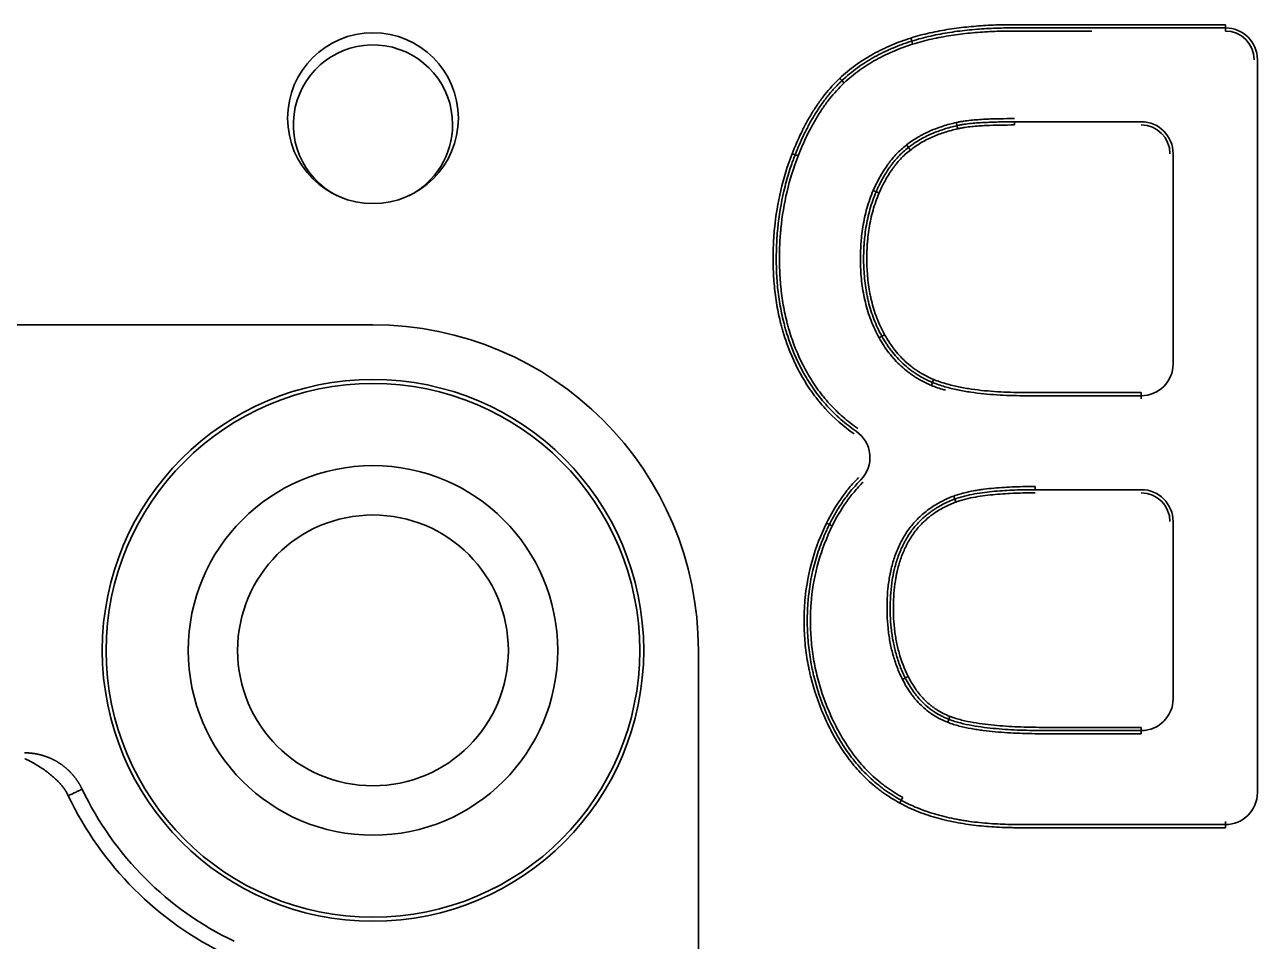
# Model space of a CAD drawing. Header units: inches. Extents: x 786 to 5593, y 691 to 5024.
# Drawn here: x 3418.8 to 3457.5, y 3896.14 to 3924.91 of the extents above; entities that cross this region are included whole.
import ezdxf

# ---------------------------------------------------------------- set-up
doc = ezdxf.new("R2010")
doc.units = ezdxf.units.IN
doc.layers.add('1', color=7, linetype='Continuous', true_color=0xffffff)

msp = doc.modelspace()

# ---------------------------------------------------------------- linework, layer by layer
at = {"layer": '1', "color": 7, "linetype": 'Continuous', "lineweight": 35}
for p, q in [((3456.505, 3924.81), (3456.505, 3924.91)), ((3456.505, 3924.71), (3456.505, 3924.81)), ((3446.683, 3924.299), (3446.653, 3924.394)), ((3457.505, 3900.81), (3457.505, 3923.81)), ((3448.098, 3921.643), (3448.075, 3921.74)), ((3449.876, 3921.762), (3449.876, 3921.862)), ((3449.876, 3921.862), (3453.86, 3921.862)), ((3442.995, 3920.826), (3442.902, 3920.862)), ((3446.551, 3921.056), (3446.489, 3921.135)), ((3446.551, 3921.056), (3446.612, 3920.977)), ((3454.86, 3920.862), (3454.86, 3914.266)), ((3445.538, 3919.668), (3445.446, 3919.708)), ((3445.538, 3919.668), (3445.629, 3919.628)), ((3429.74, 3915.494), (3415.74, 3915.494)), ((3445.717, 3915.134), (3445.804, 3915.182)), ((3447.27, 3913.59), (3447.308, 3913.682)), ((3453.86, 3913.266), (3453.86, 3913.366)), ((3453.86, 3913.166), (3453.86, 3913.266)), ((3450.531, 3910.318), (3450.531, 3910.418)), ((3448.009, 3910.024), (3448.044, 3909.93)), ((3450.531, 3910.318), (3453.86, 3910.318)), ((3444.069, 3909.224), (3443.979, 3909.268)), ((3454.86, 3909.318), (3454.86, 3903.759)), ((3439.957, 3891.276), (3439.957, 3905.276)), ((3446.453, 3904.409), (3446.543, 3904.453)), ((3447.783, 3903.017), (3447.82, 3903.11)), ((3453.86, 3902.759), (3453.86, 3902.859)), ((3453.86, 3902.659), (3453.86, 3902.759)), ((3446.326, 3900.571), (3446.278, 3900.483)), ((3446.373, 3900.659), (3446.326, 3900.571)), ((3456.505, 3899.91), (3456.505, 3899.81)), ((3456.505, 3899.71), (3456.505, 3899.81))]:
    msp.add_line(p, q, dxfattribs=at)
for centre, radius in [((3429.74, 3921.976), 2.68), ((3429.74, 3905.276), 8.5), ((3429.74, 3905.274), 8.375), ((3429.74, 3905.274), 5.8), ((3429.74, 3905.274), 4.25)]:
    msp.add_circle(centre, radius, dxfattribs=at)
for centre, radius, start, end in [((3456.505, 3923.81), 1, 0, 90), ((3456.505, 3923.81), 0.9, 0, 90), ((3429.74, 3921.776), 2.5, 0, 243.2925), ((3429.74, 3921.776), 2.5, 296.7019, 0), ((3453.86, 3920.862), 1, 0, 90), ((3453.86, 3920.862), 0.9, 0, 90), ((3429.74, 3905.276), 10.217, 0, 90), ((3453.86, 3914.266), 1, 270, 0), ((3444.342, 3911.328), 1, 315.5879, 55.5855), ((3453.86, 3909.318), 1, 0, 90), ((3453.86, 3909.318), 0.9, 0, 90), ((3453.86, 3903.759), 1, 270, 0), ((3429.74, 3905.276), 10.6, 205.5003, 244.4997), ((3429.74, 3905.276), 10.117, 205.5003, 244.4997), ((3456.505, 3900.81), 1, 270, 0)]:
    msp.add_arc(centre, radius, start, end, dxfattribs=at)
for centre, major_axis, ratio, start_param, end_param in [((3446.623, 3924.49), (0.03, -0.0954), 0.004943, 4.712389, 6.283185), ((3444.395, 3923.226), (0.0686, -0.0728), 0.005836, 0, 1.570796), ((3444.531, 3923.081), (0.0682, -0.0732), 0.005836, 1.570796, 3.141593), ((3443.088, 3920.789), (0.0931, -0.0365), 0.002154, 1.570796, 3.141593), ((3445.63, 3915.085), (-0.0872, -0.0489), 0.003959, 3.141593, 4.712389), ((3447.346, 3913.775), (-0.0377, -0.0926), 0.005423, 0, 1.570782), ((3447.974, 3910.117), (-0.0351, 0.0936), 0.002512, 3.141593, 4.712389), ((3444.159, 3909.18), (0.0897, -0.0441), 0.004362, 1.570796, 3.141593), ((3446.364, 3904.363), (-0.0892, -0.0452), 0.004078, 3.141593, 4.712389), ((3447.856, 3903.203), (-0.0364, -0.0931), 0.002929, 4.712393, 6.283185)]:
    msp.add_ellipse(centre, major_axis=major_axis, ratio=ratio, start_param=start_param, end_param=end_param, dxfattribs=at)
for points, knots in [([(3446.623, 3924.49), (3446.823, 3924.553), (3447.024, 3924.606), (3447.429, 3924.697), (3447.631, 3924.735), (3448.038, 3924.798), (3448.243, 3924.823), (3448.652, 3924.864), (3448.857, 3924.879), (3449.269, 3924.9), (3449.475, 3924.907), (3449.733, 3924.91), (3449.785, 3924.91), (3449.888, 3924.91), (3449.94, 3924.91), (3450.095, 3924.91), (3450.612, 3924.91), (3452.783, 3924.91), (3454.851, 3924.91), (3456.505, 3924.91)], [0, 0, 0, 0, 0.0625, 0.0625, 0.125, 0.125, 0.1875, 0.1875, 0.25, 0.25, 0.3125, 0.3125, 0.328125, 0.328125, 0.34375, 0.34375, 0.375, 0.5, 1, 1, 1, 1]), ([(3456.505, 3924.81), (3454.855, 3924.81), (3452.793, 3924.81), (3450.628, 3924.81), (3450.113, 3924.81), (3449.958, 3924.81), (3449.907, 3924.81), (3449.804, 3924.81), (3449.752, 3924.81), (3449.494, 3924.807), (3449.288, 3924.801), (3448.876, 3924.78), (3448.671, 3924.765), (3448.262, 3924.725), (3448.058, 3924.7), (3447.653, 3924.637), (3447.451, 3924.599), (3447.05, 3924.509), (3446.851, 3924.457), (3446.653, 3924.394)], [0, 0, 0, 0, 0.5, 0.625, 0.65625, 0.65625, 0.671875, 0.671875, 0.6875, 0.6875, 0.75, 0.75, 0.8125, 0.8125, 0.875, 0.875, 0.9375, 0.9375, 1, 1, 1, 1]), ([(3452.305, 3924.71), (3452.06, 3924.71), (3451.405, 3924.71), (3450.647, 3924.71), (3450.133, 3924.71), (3449.979, 3924.71), (3449.928, 3924.71), (3449.825, 3924.71), (3449.773, 3924.71), (3449.517, 3924.708), (3449.311, 3924.702), (3448.9, 3924.681), (3448.695, 3924.667), (3448.287, 3924.627), (3448.084, 3924.602), (3447.68, 3924.54), (3447.479, 3924.503), (3447.079, 3924.413), (3446.881, 3924.361), (3446.683, 3924.299)], [0, 0, 0, 0, 0.129346, 0.34701, 0.401426, 0.401426, 0.428634, 0.428634, 0.455842, 0.455842, 0.564673, 0.564673, 0.673505, 0.673505, 0.782337, 0.782337, 0.891168, 0.891168, 1, 1, 1, 1]), ([(3444.395, 3923.227), (3444.552, 3923.375), (3444.718, 3923.512), (3444.978, 3923.7), (3445.111, 3923.791), (3445.249, 3923.875), (3445.342, 3923.93), (3445.388, 3923.957), (3445.53, 3924.035), (3445.625, 3924.085), (3445.771, 3924.156), (3445.819, 3924.179), (3445.917, 3924.223), (3445.967, 3924.245), (3446.215, 3924.35), (3446.417, 3924.424), (3446.623, 3924.49)], [0, 0, 0, 0, 0.25, 0.25, 0.375, 0.4375, 0.4375, 0.5, 0.5, 0.625, 0.625, 0.6875, 0.6875, 0.75, 0.75, 1, 1, 1, 1]), ([(3446.653, 3924.394), (3446.628, 3924.386), (3446.603, 3924.378), (3446.552, 3924.362), (3446.477, 3924.336), (3446.302, 3924.274), (3446.155, 3924.216), (3446.008, 3924.154), (3445.96, 3924.132), (3445.863, 3924.089), (3445.72, 3924.021), (3445.579, 3923.948), (3445.44, 3923.871), (3445.394, 3923.845), (3445.303, 3923.791), (3445.167, 3923.708), (3444.862, 3923.501), (3444.618, 3923.299), (3444.463, 3923.154)], [0, 0, 0, 0, 0.03125, 0.03125, 0.0625, 0.125, 0.25, 0.25, 0.3125, 0.3125, 0.375, 0.5, 0.5, 0.5625, 0.5625, 0.625, 0.75, 1, 1, 1, 1]), ([(3446.683, 3924.299), (3446.485, 3924.236), (3446.29, 3924.164), (3446.05, 3924.063), (3446.003, 3924.042), (3445.908, 3923.999), (3445.767, 3923.933), (3445.628, 3923.861), (3445.446, 3923.76), (3445.356, 3923.707), (3445.181, 3923.596), (3445.095, 3923.538), (3444.843, 3923.356), (3444.683, 3923.224), (3444.532, 3923.081)], [0, 0, 0, 0, 0.25, 0.25, 0.3125, 0.3125, 0.375, 0.5, 0.5, 0.625, 0.625, 0.75, 0.75, 1, 1, 1, 1]), ([(3442.902, 3920.862), (3442.987, 3921.081), (3443.08, 3921.297), (3443.233, 3921.614), (3443.286, 3921.719), (3443.37, 3921.874), (3443.399, 3921.926), (3443.457, 3922.028), (3443.487, 3922.078), (3443.579, 3922.229), (3443.643, 3922.327), (3443.743, 3922.473), (3443.777, 3922.52), (3443.847, 3922.615), (3443.883, 3922.662), (3444.065, 3922.892), (3444.223, 3923.066), (3444.395, 3923.227)], [0, 0, 0, 0, 0.25, 0.25, 0.375, 0.375, 0.4375, 0.4375, 0.5, 0.5, 0.625, 0.625, 0.6875, 0.6875, 0.75, 0.75, 1, 1, 1, 1]), ([(3444.463, 3923.154), (3444.458, 3923.149), (3444.453, 3923.144), (3444.442, 3923.134), (3444.426, 3923.119), (3444.39, 3923.084), (3444.318, 3923.013), (3444.258, 3922.95), (3444.142, 3922.822), (3444.067, 3922.734), (3443.959, 3922.598), (3443.924, 3922.552), (3443.856, 3922.458), (3443.822, 3922.411), (3443.724, 3922.269), (3443.661, 3922.171), (3443.571, 3922.023), (3443.541, 3921.973), (3443.484, 3921.873), (3443.456, 3921.822), (3443.373, 3921.67), (3443.321, 3921.567), (3443.221, 3921.358), (3443.173, 3921.253), (3443.081, 3921.041), (3443.037, 3920.934), (3442.995, 3920.826)], [0, 0, 0, 0, 0.007812, 0.007812, 0.015625, 0.03125, 0.0625, 0.125, 0.125, 0.25, 0.25, 0.3125, 0.3125, 0.375, 0.375, 0.5, 0.5, 0.5625, 0.5625, 0.625, 0.625, 0.75, 0.75, 0.875, 0.875, 1, 1, 1, 1]), ([(3444.532, 3923.081), (3444.365, 3922.925), (3444.212, 3922.757), (3444.036, 3922.534), (3444.002, 3922.488), (3443.934, 3922.397), (3443.901, 3922.35), (3443.805, 3922.21), (3443.743, 3922.114), (3443.654, 3921.968), (3443.626, 3921.919), (3443.569, 3921.82), (3443.541, 3921.77), (3443.46, 3921.62), (3443.409, 3921.519), (3443.31, 3921.314), (3443.263, 3921.21), (3443.173, 3921.001), (3443.129, 3920.896), (3443.088, 3920.789)], [0, 0, 0, 0, 0.25, 0.25, 0.3125, 0.3125, 0.375, 0.375, 0.5, 0.5, 0.5625, 0.5625, 0.625, 0.625, 0.75, 0.75, 0.875, 0.875, 1, 1, 1, 1]), ([(3448.053, 3921.838), (3448.09, 3921.847), (3448.128, 3921.854), (3448.203, 3921.869), (3448.24, 3921.875), (3448.353, 3921.892), (3448.429, 3921.901), (3448.581, 3921.917), (3448.657, 3921.923), (3448.809, 3921.934), (3448.885, 3921.939), (3449.113, 3921.95), (3449.266, 3921.955), (3449.571, 3921.961), (3449.724, 3921.962), (3449.876, 3921.962)], [0, 0, 0, 0, 0.0625, 0.0625, 0.125, 0.125, 0.25, 0.25, 0.375, 0.375, 0.5, 0.5, 0.75, 0.75, 1, 1, 1, 1]), ([(3446.489, 3921.135), (3446.603, 3921.224), (3446.722, 3921.304), (3446.877, 3921.396), (3446.909, 3921.414), (3446.972, 3921.448), (3447.067, 3921.499), (3447.165, 3921.545), (3447.297, 3921.603), (3447.364, 3921.63), (3447.499, 3921.681), (3447.567, 3921.704), (3447.704, 3921.748), (3447.773, 3921.768), (3447.913, 3921.805), (3447.983, 3921.822), (3448.053, 3921.838)], [0, 0, 0, 0, 0.25, 0.25, 0.3125, 0.3125, 0.375, 0.5, 0.5, 0.625, 0.625, 0.75, 0.75, 0.875, 0.875, 1, 1, 1, 1]), ([(3446.551, 3921.056), (3446.565, 3921.067), (3446.579, 3921.078), (3446.607, 3921.099), (3446.649, 3921.13), (3446.749, 3921.201), (3446.838, 3921.257), (3446.959, 3921.328), (3447.021, 3921.362), (3447.146, 3921.426), (3447.21, 3921.455), (3447.338, 3921.512), (3447.403, 3921.538), (3447.535, 3921.587), (3447.601, 3921.61), (3447.802, 3921.674), (3447.938, 3921.71), (3448.075, 3921.74)], [0, 0, 0, 0, 0.03125, 0.03125, 0.0625, 0.125, 0.25, 0.25, 0.375, 0.375, 0.5, 0.5, 0.625, 0.625, 0.75, 0.75, 1, 1, 1, 1]), ([(3448.098, 3921.643), (3447.964, 3921.613), (3447.832, 3921.578), (3447.636, 3921.516), (3447.571, 3921.494), (3447.443, 3921.446), (3447.38, 3921.421), (3447.254, 3921.366), (3447.192, 3921.337), (3447.071, 3921.275), (3447.01, 3921.242), (3446.833, 3921.138), (3446.72, 3921.062), (3446.612, 3920.977)], [0, 0, 0, 0, 0.25, 0.25, 0.375, 0.375, 0.5, 0.5, 0.625, 0.625, 0.75, 0.75, 1, 1, 1, 1]), ([(3448.075, 3921.74), (3448.075, 3921.741), (3448.075, 3921.741), (3448.075, 3921.743), (3448.074, 3921.745), (3448.073, 3921.75), (3448.072, 3921.753), (3448.071, 3921.76), (3448.07, 3921.764), (3448.068, 3921.773), (3448.067, 3921.778), (3448.064, 3921.789), (3448.063, 3921.795), (3448.06, 3921.806), (3448.059, 3921.812), (3448.056, 3921.825), (3448.054, 3921.831), (3448.053, 3921.838)], [0, 0, 0, 0, 0.113036, 0.113036, 0.239746, 0.239746, 0.366455, 0.366455, 0.493164, 0.493164, 0.619873, 0.619873, 0.746582, 0.746582, 0.873291, 0.873291, 1, 1, 1, 1]), ([(3448.075, 3921.74), (3448.112, 3921.749), (3448.149, 3921.757), (3448.223, 3921.771), (3448.26, 3921.777), (3448.372, 3921.794), (3448.447, 3921.803), (3448.597, 3921.818), (3448.672, 3921.824), (3448.822, 3921.835), (3448.897, 3921.839), (3449.123, 3921.85), (3449.274, 3921.855), (3449.575, 3921.861), (3449.726, 3921.862), (3449.876, 3921.862)], [0, 0, 0, 0, 0.0625, 0.0625, 0.125, 0.125, 0.25, 0.25, 0.375, 0.375, 0.5, 0.5, 0.75, 0.75, 1, 1, 1, 1]), ([(3449.876, 3921.762), (3449.728, 3921.762), (3449.579, 3921.761), (3449.281, 3921.755), (3449.132, 3921.751), (3448.91, 3921.74), (3448.835, 3921.736), (3448.687, 3921.725), (3448.613, 3921.719), (3448.465, 3921.704), (3448.391, 3921.695), (3448.28, 3921.679), (3448.244, 3921.673), (3448.17, 3921.659), (3448.134, 3921.652), (3448.098, 3921.643)], [0, 0, 0, 0, 0.25, 0.25, 0.5, 0.5, 0.625, 0.625, 0.75, 0.75, 0.875, 0.875, 0.9375, 0.9375, 1, 1, 1, 1]), ([(3444.851, 3912.071), (3444.514, 3912.301), (3444.211, 3912.565), (3443.805, 3913.009), (3443.646, 3913.203), (3443.499, 3913.41), (3443.442, 3913.494), (3443.413, 3913.536), (3443.33, 3913.664), (3443.277, 3913.751), (3443.023, 3914.189), (3442.855, 3914.555), (3442.688, 3915.031), (3442.64, 3915.175), (3442.598, 3915.321), (3442.571, 3915.419), (3442.557, 3915.469), (3442.494, 3915.715), (3442.453, 3915.912), (3442.385, 3916.309), (3442.359, 3916.508), (3442.322, 3916.907), (3442.31, 3917.107), (3442.302, 3917.408), (3442.301, 3917.508), (3442.302, 3917.709), (3442.306, 3917.911), (3442.316, 3918.112), (3442.329, 3918.314), (3442.337, 3918.416), (3442.386, 3918.92), (3442.45, 3919.317), (3442.634, 3920.099), (3442.753, 3920.484), (3442.902, 3920.862)], [0, 0, 0, 0, 0.125, 0.125, 0.1875, 0.203125, 0.203125, 0.21875, 0.21875, 0.25, 0.25, 0.375, 0.375, 0.40625, 0.421875, 0.421875, 0.4375, 0.4375, 0.5, 0.5, 0.5625, 0.5625, 0.625, 0.625, 0.65625, 0.65625, 0.6875, 0.71875, 0.71875, 0.75, 0.75, 0.875, 0.875, 1, 1, 1, 1]), ([(3442.995, 3920.826), (3442.994, 3920.823), (3442.993, 3920.82), (3442.99, 3920.814), (3442.987, 3920.805), (3442.979, 3920.785), (3442.963, 3920.744), (3442.932, 3920.663), (3442.873, 3920.499), (3442.764, 3920.169), (3442.686, 3919.883), (3442.55, 3919.305), (3442.486, 3918.915), (3442.437, 3918.419), (3442.429, 3918.319), (3442.416, 3918.12), (3442.406, 3917.922), (3442.402, 3917.724), (3442.401, 3917.526), (3442.402, 3917.427), (3442.409, 3917.131), (3442.42, 3916.934), (3442.456, 3916.541), (3442.481, 3916.346), (3442.546, 3915.955), (3442.587, 3915.761), (3442.648, 3915.518), (3442.661, 3915.47), (3442.687, 3915.373), (3442.728, 3915.229), (3442.897, 3914.708), (3443.101, 3914.257), (3443.349, 3913.825), (3443.401, 3913.74), (3443.482, 3913.613), (3443.51, 3913.571), (3443.567, 3913.489), (3443.595, 3913.447), (3443.742, 3913.244), (3443.868, 3913.089), (3444.07, 3912.867), (3444.14, 3912.795), (3444.247, 3912.689), (3444.284, 3912.655), (3444.357, 3912.587), (3444.544, 3912.42), (3444.742, 3912.267), (3444.908, 3912.153)], [0, 0, 0, 0, 0.000977, 0.000977, 0.001953, 0.003906, 0.007812, 0.015625, 0.03125, 0.0625, 0.125, 0.125, 0.25, 0.25, 0.28125, 0.28125, 0.3125, 0.34375, 0.34375, 0.375, 0.375, 0.4375, 0.4375, 0.5, 0.5, 0.5625, 0.5625, 0.578125, 0.578125, 0.59375, 0.625, 0.75, 0.75, 0.78125, 0.78125, 0.796875, 0.796875, 0.8125, 0.8125, 0.875, 0.875, 0.90625, 0.90625, 0.921875, 0.921875, 0.9375, 1, 1, 1, 1]), ([(3445.446, 3919.708), (3445.506, 3919.845), (3445.571, 3919.979), (3445.679, 3920.175), (3445.717, 3920.239), (3445.795, 3920.366), (3445.836, 3920.428), (3445.901, 3920.519), (3445.923, 3920.549), (3445.968, 3920.609), (3445.991, 3920.638), (3446.061, 3920.725), (3446.109, 3920.781), (3446.261, 3920.943), (3446.37, 3921.044), (3446.489, 3921.135)], [0, 0, 0, 0, 0.25, 0.25, 0.375, 0.375, 0.5, 0.5, 0.5625, 0.5625, 0.625, 0.625, 0.75, 0.75, 1, 1, 1, 1]), ([(3445.538, 3919.668), (3445.552, 3919.701), (3445.567, 3919.734), (3445.597, 3919.8), (3445.644, 3919.898), (3445.694, 3919.995), (3445.764, 3920.122), (3445.8, 3920.185), (3445.877, 3920.308), (3445.916, 3920.368), (3445.979, 3920.457), (3446, 3920.486), (3446.044, 3920.544), (3446.066, 3920.573), (3446.134, 3920.657), (3446.182, 3920.712), (3446.329, 3920.87), (3446.435, 3920.968), (3446.551, 3921.056)], [0, 0, 0, 0, 0.0625, 0.0625, 0.125, 0.25, 0.25, 0.375, 0.375, 0.5, 0.5, 0.5625, 0.5625, 0.625, 0.625, 0.75, 0.75, 1, 1, 1, 1]), ([(3446.612, 3920.977), (3446.5, 3920.891), (3446.397, 3920.796), (3446.254, 3920.643), (3446.208, 3920.59), (3446.142, 3920.507), (3446.12, 3920.479), (3446.078, 3920.423), (3446.016, 3920.338), (3445.958, 3920.25), (3445.884, 3920.13), (3445.849, 3920.069), (3445.747, 3919.884), (3445.686, 3919.757), (3445.629, 3919.628)], [0, 0, 0, 0, 0.25, 0.25, 0.375, 0.375, 0.4375, 0.4375, 0.5, 0.625, 0.625, 0.75, 0.75, 1, 1, 1, 1]), ([(3443.088, 3920.789), (3442.944, 3920.422), (3442.828, 3920.049), (3442.649, 3919.291), (3442.586, 3918.906), (3442.543, 3918.466), (3442.538, 3918.417), (3442.53, 3918.32), (3442.526, 3918.27), (3442.516, 3918.123), (3442.506, 3917.927), (3442.5, 3917.634), (3442.502, 3917.439), (3442.508, 3917.147), (3442.519, 3916.953), (3442.554, 3916.566), (3442.578, 3916.373), (3442.642, 3915.988), (3442.681, 3915.797), (3442.741, 3915.558), (3442.753, 3915.51), (3442.779, 3915.415), (3442.793, 3915.367), (3442.835, 3915.225), (3442.985, 3914.757), (3443.186, 3914.312), (3443.429, 3913.886), (3443.48, 3913.802), (3443.56, 3913.677), (3443.587, 3913.636), (3443.643, 3913.554), (3443.671, 3913.514), (3443.729, 3913.433), (3443.758, 3913.393), (3443.818, 3913.315), (3443.91, 3913.198), (3444.07, 3913.011), (3444.207, 3912.869), (3444.313, 3912.765), (3444.349, 3912.731), (3444.421, 3912.664), (3444.605, 3912.499), (3444.801, 3912.348), (3444.964, 3912.236)], [0, 0, 0, 0, 0.125, 0.125, 0.25, 0.25, 0.265625, 0.265625, 0.28125, 0.28125, 0.3125, 0.34375, 0.375, 0.375, 0.4375, 0.4375, 0.5, 0.5, 0.5625, 0.5625, 0.578125, 0.578125, 0.59375, 0.59375, 0.625, 0.75, 0.75, 0.78125, 0.78125, 0.796875, 0.796875, 0.8125, 0.8125, 0.828125, 0.828125, 0.84375, 0.875, 0.90625, 0.90625, 0.921875, 0.921875, 0.9375, 1, 1, 1, 1]), ([(3445.629, 3915.085), (3445.531, 3915.26), (3445.447, 3915.441), (3445.304, 3915.812), (3445.245, 3916.003), (3445.15, 3916.393), (3445.115, 3916.589), (3445.066, 3916.982), (3445.052, 3917.179), (3445.044, 3917.476), (3445.043, 3917.575), (3445.046, 3917.774), (3445.05, 3917.873), (3445.059, 3918.022), (3445.062, 3918.072), (3445.071, 3918.172), (3445.085, 3918.321), (3445.105, 3918.469), (3445.152, 3918.762), (3445.194, 3918.955), (3445.301, 3919.336), (3445.367, 3919.524), (3445.446, 3919.708)], [0, 0, 0, 0, 0.125, 0.125, 0.25, 0.25, 0.375, 0.375, 0.5, 0.5, 0.5625, 0.5625, 0.625, 0.625, 0.65625, 0.65625, 0.6875, 0.75, 0.75, 0.875, 0.875, 1, 1, 1, 1]), ([(3445.717, 3915.134), (3445.715, 3915.136), (3445.714, 3915.139), (3445.711, 3915.145), (3445.706, 3915.153), (3445.696, 3915.171), (3445.675, 3915.209), (3445.636, 3915.285), (3445.56, 3915.439), (3445.503, 3915.573), (3445.398, 3915.845), (3445.341, 3916.032), (3445.283, 3916.27), (3445.272, 3916.318), (3445.252, 3916.414), (3445.224, 3916.557), (3445.202, 3916.702), (3445.166, 3916.99), (3445.152, 3917.184), (3445.144, 3917.474), (3445.143, 3917.571), (3445.146, 3917.765), (3445.149, 3917.862), (3445.158, 3918.008), (3445.161, 3918.057), (3445.169, 3918.155), (3445.174, 3918.203), (3445.19, 3918.349), (3445.203, 3918.447), (3445.249, 3918.736), (3445.29, 3918.927), (3445.369, 3919.209), (3445.399, 3919.302), (3445.463, 3919.487), (3445.499, 3919.578), (3445.538, 3919.668)], [0, 0, 0, 0, 0.001953, 0.001953, 0.003906, 0.007812, 0.015625, 0.03125, 0.0625, 0.125, 0.125, 0.25, 0.25, 0.28125, 0.28125, 0.3125, 0.375, 0.375, 0.5, 0.5, 0.5625, 0.5625, 0.625, 0.625, 0.65625, 0.65625, 0.6875, 0.6875, 0.75, 0.75, 0.875, 0.875, 0.9375, 0.9375, 1, 1, 1, 1]), ([(3445.629, 3919.628), (3445.553, 3919.451), (3445.49, 3919.27), (3445.387, 3918.904), (3445.347, 3918.718), (3445.302, 3918.435), (3445.289, 3918.34), (3445.274, 3918.197), (3445.269, 3918.149), (3445.261, 3918.053), (3445.251, 3917.91), (3445.246, 3917.767), (3445.243, 3917.576), (3445.244, 3917.481), (3445.251, 3917.196), (3445.265, 3917.006), (3445.3, 3916.722), (3445.314, 3916.628), (3445.339, 3916.486), (3445.348, 3916.439), (3445.368, 3916.345), (3445.379, 3916.298), (3445.435, 3916.064), (3445.492, 3915.881), (3445.629, 3915.524), (3445.71, 3915.351), (3445.804, 3915.182)], [0, 0, 0, 0, 0.125, 0.125, 0.25, 0.25, 0.3125, 0.3125, 0.34375, 0.34375, 0.375, 0.4375, 0.4375, 0.5, 0.5, 0.625, 0.625, 0.6875, 0.6875, 0.71875, 0.71875, 0.75, 0.75, 0.875, 0.875, 1, 1, 1, 1]), ([(3447.27, 3913.59), (3447.094, 3913.662), (3446.926, 3913.749), (3446.726, 3913.875), (3446.687, 3913.902), (3446.609, 3913.956), (3446.495, 3914.04), (3446.316, 3914.191), (3446.151, 3914.357), (3446.059, 3914.464), (3445.998, 3914.536), (3445.969, 3914.573), (3445.824, 3914.761), (3445.721, 3914.919), (3445.629, 3915.085)], [0, 0, 0, 0, 0.25, 0.25, 0.3125, 0.3125, 0.375, 0.5, 0.625, 0.6875, 0.6875, 0.75, 0.75, 1, 1, 1, 1]), ([(3447.308, 3913.682), (3447.297, 3913.686), (3447.287, 3913.691), (3447.266, 3913.7), (3447.234, 3913.714), (3447.161, 3913.747), (3447.017, 3913.817), (3446.897, 3913.885), (3446.781, 3913.959), (3446.743, 3913.985), (3446.667, 3914.037), (3446.557, 3914.119), (3446.314, 3914.324), (3446.13, 3914.527), (3445.99, 3914.709), (3445.963, 3914.746), (3445.91, 3914.821), (3445.884, 3914.859), (3445.809, 3914.974), (3445.761, 3915.053), (3445.717, 3915.134)], [0, 0, 0, 0, 0.015625, 0.015625, 0.03125, 0.0625, 0.125, 0.25, 0.25, 0.3125, 0.3125, 0.375, 0.5, 0.75, 0.75, 0.8125, 0.8125, 0.875, 0.875, 1, 1, 1, 1]), ([(3445.804, 3915.182), (3445.847, 3915.104), (3445.893, 3915.028), (3445.966, 3914.916), (3445.991, 3914.879), (3446.042, 3914.807), (3446.069, 3914.771), (3446.204, 3914.594), (3446.323, 3914.463), (3446.517, 3914.284), (3446.618, 3914.198), (3446.725, 3914.119), (3446.798, 3914.068), (3446.835, 3914.043), (3447.023, 3913.924), (3447.181, 3913.843), (3447.346, 3913.774)], [0, 0, 0, 0, 0.125, 0.125, 0.1875, 0.1875, 0.25, 0.25, 0.5, 0.5, 0.625, 0.6875, 0.6875, 0.75, 0.75, 1, 1, 1, 1]), ([(3447.718, 3913.438), (3447.699, 3913.443), (3447.68, 3913.449), (3447.529, 3913.493), (3447.398, 3913.537), (3447.27, 3913.59)], [0, 0, 0, 0, 0.122999, 0.122999, 1, 1, 1, 1]), ([(3453.86, 3913.266), (3452.76, 3913.266), (3451.592, 3913.266), (3450.423, 3913.266), (3450.286, 3913.266), (3450.217, 3913.266), (3450.011, 3913.267), (3449.873, 3913.27), (3449.599, 3913.278), (3449.461, 3913.285), (3449.187, 3913.302), (3449.05, 3913.313), (3448.777, 3913.34), (3448.64, 3913.357), (3448.437, 3913.387), (3448.369, 3913.398), (3448.233, 3913.422), (3448.166, 3913.435), (3447.963, 3913.477), (3447.83, 3913.51), (3447.566, 3913.586), (3447.436, 3913.63), (3447.308, 3913.682)], [0, 0, 0, 0, 0.5, 0.53125, 0.53125, 0.5625, 0.5625, 0.625, 0.625, 0.6875, 0.6875, 0.75, 0.75, 0.8125, 0.8125, 0.84375, 0.84375, 0.875, 0.875, 0.9375, 0.9375, 1, 1, 1, 1]), ([(3447.346, 3913.774), (3447.41, 3913.748), (3447.475, 3913.724), (3447.605, 3913.68), (3447.67, 3913.66), (3447.867, 3913.603), (3447.999, 3913.571), (3448.265, 3913.517), (3448.399, 3913.494), (3448.668, 3913.454), (3448.803, 3913.438), (3449.074, 3913.411), (3449.21, 3913.401), (3449.482, 3913.384), (3449.619, 3913.378), (3449.893, 3913.369), (3450.03, 3913.367), (3450.201, 3913.366), (3450.235, 3913.366), (3450.303, 3913.366), (3450.406, 3913.366), (3451.603, 3913.366), (3452.765, 3913.366), (3453.86, 3913.366)], [0, 0, 0, 0, 0.03125, 0.03125, 0.0625, 0.0625, 0.125, 0.125, 0.1875, 0.1875, 0.25, 0.25, 0.3125, 0.3125, 0.375, 0.375, 0.4375, 0.4375, 0.453125, 0.453125, 0.46875, 0.5, 1, 1, 1, 1]), ([(3443.979, 3909.268), (3444.108, 3909.532), (3444.256, 3909.784), (3444.508, 3910.144), (3444.597, 3910.26), (3444.785, 3910.485), (3444.883, 3910.594), (3444.985, 3910.698)], [0, 0, 0, 0, 0.5, 0.5, 0.75, 0.75, 1, 1, 1, 1]), ([(3445.057, 3910.628), (3444.956, 3910.526), (3444.86, 3910.419), (3444.676, 3910.199), (3444.589, 3910.085), (3444.424, 3909.849), (3444.346, 3909.728), (3444.2, 3909.48), (3444.132, 3909.354), (3444.069, 3909.224)], [0, 0, 0, 0, 0.25, 0.25, 0.5, 0.5, 0.75, 0.75, 1, 1, 1, 1]), ([(3445.128, 3910.558), (3445.029, 3910.457), (3444.935, 3910.353), (3444.755, 3910.136), (3444.669, 3910.024), (3444.425, 3909.678), (3444.283, 3909.435), (3444.159, 3909.181)], [0, 0, 0, 0, 0.25, 0.25, 0.5, 0.5, 1, 1, 1, 1]), ([(3447.974, 3910.118), (3448.025, 3910.137), (3448.076, 3910.154), (3448.179, 3910.185), (3448.231, 3910.2), (3448.387, 3910.24), (3448.492, 3910.262), (3448.651, 3910.291), (3448.704, 3910.3), (3448.811, 3910.316), (3448.864, 3910.324), (3449.024, 3910.344), (3449.132, 3910.356), (3449.346, 3910.376), (3449.454, 3910.384), (3449.669, 3910.397), (3449.777, 3910.402), (3450.1, 3910.415), (3450.316, 3910.418), (3450.531, 3910.418)], [0, 0, 0, 0, 0.0625, 0.0625, 0.125, 0.125, 0.25, 0.25, 0.3125, 0.3125, 0.375, 0.375, 0.5, 0.5, 0.625, 0.625, 0.75, 0.75, 1, 1, 1, 1]), ([(3446.364, 3904.364), (3446.3, 3904.49), (3446.244, 3904.618), (3446.144, 3904.878), (3446.101, 3905.01), (3446.026, 3905.279), (3445.995, 3905.415), (3445.957, 3905.622), (3445.945, 3905.691), (3445.925, 3905.83), (3445.917, 3905.899), (3445.895, 3906.107), (3445.886, 3906.246), (3445.879, 3906.454), (3445.878, 3906.523), (3445.878, 3906.662), (3445.879, 3906.731), (3445.885, 3906.939), (3445.894, 3907.078), (3445.922, 3907.354), (3445.941, 3907.493), (3445.974, 3907.666), (3445.981, 3907.7), (3445.995, 3907.769), (3446.018, 3907.872), (3446.045, 3907.973), (3446.104, 3908.174), (3446.15, 3908.306), (3446.231, 3908.499), (3446.26, 3908.563), (3446.306, 3908.657), (3446.322, 3908.689), (3446.356, 3908.751), (3446.373, 3908.782), (3446.461, 3908.934), (3446.539, 3909.049), (3446.71, 3909.267), (3446.804, 3909.37), (3446.956, 3909.514), (3447.009, 3909.56), (3447.118, 3909.649), (3447.174, 3909.692), (3447.346, 3909.812), (3447.466, 3909.884), (3447.714, 3910.012), (3447.842, 3910.068), (3447.974, 3910.118)], [0, 0, 0, 0, 0.0625, 0.0625, 0.125, 0.125, 0.1875, 0.1875, 0.21875, 0.21875, 0.25, 0.25, 0.3125, 0.3125, 0.34375, 0.34375, 0.375, 0.375, 0.4375, 0.4375, 0.5, 0.5, 0.515625, 0.515625, 0.53125, 0.5625, 0.5625, 0.625, 0.625, 0.65625, 0.65625, 0.671875, 0.671875, 0.6875, 0.6875, 0.75, 0.75, 0.8125, 0.8125, 0.84375, 0.84375, 0.875, 0.875, 0.9375, 0.9375, 1, 1, 1, 1]), ([(3446.453, 3904.409), (3446.453, 3904.41), (3446.452, 3904.412), (3446.45, 3904.416), (3446.447, 3904.422), (3446.44, 3904.435), (3446.427, 3904.462), (3446.401, 3904.516), (3446.351, 3904.625), (3446.312, 3904.719), (3446.239, 3904.909), (3446.197, 3905.038), (3446.124, 3905.299), (3446.094, 3905.431), (3446.063, 3905.599), (3446.057, 3905.632), (3446.045, 3905.7), (3446.04, 3905.734), (3446.025, 3905.835), (3446.017, 3905.903), (3445.995, 3906.106), (3445.986, 3906.241), (3445.979, 3906.444), (3445.978, 3906.511), (3445.978, 3906.646), (3445.978, 3906.714), (3445.984, 3906.916), (3445.992, 3907.051), (3446.019, 3907.321), (3446.037, 3907.455), (3446.068, 3907.623), (3446.074, 3907.657), (3446.088, 3907.724), (3446.095, 3907.758), (3446.118, 3907.858), (3446.135, 3907.924), (3446.191, 3908.12), (3446.235, 3908.249), (3446.313, 3908.438), (3446.341, 3908.5), (3446.386, 3908.592), (3446.401, 3908.623), (3446.433, 3908.683), (3446.449, 3908.714), (3446.5, 3908.803), (3446.536, 3908.861), (3446.612, 3908.974), (3446.651, 3909.029), (3446.775, 3909.19), (3446.866, 3909.29), (3447.013, 3909.431), (3447.065, 3909.476), (3447.144, 3909.541), (3447.171, 3909.563), (3447.226, 3909.605), (3447.254, 3909.625), (3447.31, 3909.665), (3447.339, 3909.684), (3447.396, 3909.722), (3447.483, 3909.776), (3447.573, 3909.827), (3447.755, 3909.921), (3447.88, 3909.976), (3448.009, 3910.024)], [0, 0, 0, 0, 0.000977, 0.000977, 0.001953, 0.003906, 0.007813, 0.015625, 0.03125, 0.0625, 0.0625, 0.125, 0.125, 0.1875, 0.1875, 0.203125, 0.203125, 0.21875, 0.21875, 0.25, 0.25, 0.3125, 0.3125, 0.34375, 0.34375, 0.375, 0.375, 0.4375, 0.4375, 0.5, 0.5, 0.515625, 0.515625, 0.53125, 0.53125, 0.5625, 0.5625, 0.625, 0.625, 0.65625, 0.65625, 0.671875, 0.671875, 0.6875, 0.6875, 0.71875, 0.71875, 0.75, 0.75, 0.8125, 0.8125, 0.84375, 0.84375, 0.859375, 0.859375, 0.875, 0.875, 0.890625, 0.890625, 0.90625, 0.9375, 0.9375, 1, 1, 1, 1]), ([(3448.009, 3910.024), (3448.012, 3910.025), (3448.015, 3910.026), (3448.021, 3910.028), (3448.031, 3910.032), (3448.053, 3910.04), (3448.097, 3910.055), (3448.135, 3910.067), (3448.211, 3910.091), (3448.262, 3910.105), (3448.416, 3910.144), (3448.52, 3910.166), (3448.729, 3910.203), (3448.834, 3910.219), (3449.045, 3910.246), (3449.151, 3910.258), (3449.362, 3910.277), (3449.468, 3910.285), (3449.681, 3910.298), (3449.787, 3910.303), (3450.106, 3910.315), (3450.319, 3910.318), (3450.531, 3910.318)], [0, 0, 0, 0, 0.003906, 0.003906, 0.007812, 0.015625, 0.03125, 0.0625, 0.0625, 0.125, 0.125, 0.25, 0.25, 0.375, 0.375, 0.5, 0.5, 0.625, 0.625, 0.75, 0.75, 1, 1, 1, 1]), ([(3450.531, 3910.218), (3450.322, 3910.218), (3450.112, 3910.215), (3449.797, 3910.203), (3449.693, 3910.198), (3449.483, 3910.185), (3449.379, 3910.178), (3449.17, 3910.159), (3449.066, 3910.148), (3448.858, 3910.121), (3448.754, 3910.106), (3448.548, 3910.069), (3448.446, 3910.048), (3448.294, 3910.01), (3448.243, 3909.996), (3448.143, 3909.965), (3448.093, 3909.949), (3448.044, 3909.93)], [0, 0, 0, 0, 0.25, 0.25, 0.375, 0.375, 0.5, 0.5, 0.625, 0.625, 0.75, 0.75, 0.875, 0.875, 0.9375, 0.9375, 1, 1, 1, 1]), ([(3448.044, 3909.93), (3447.918, 3909.883), (3447.796, 3909.83), (3447.561, 3909.708), (3447.447, 3909.639), (3447.311, 3909.543), (3447.284, 3909.523), (3447.231, 3909.483), (3447.205, 3909.462), (3447.127, 3909.398), (3446.978, 3909.265), (3446.846, 3909.118), (3446.725, 3908.961), (3446.687, 3908.908), (3446.614, 3908.797), (3446.579, 3908.74), (3446.53, 3908.652), (3446.514, 3908.623), (3446.483, 3908.564), (3446.438, 3908.474), (3446.398, 3908.383), (3446.324, 3908.199), (3446.281, 3908.073), (3446.227, 3907.881), (3446.211, 3907.816), (3446.189, 3907.719), (3446.182, 3907.686), (3446.169, 3907.62), (3446.163, 3907.588), (3446.133, 3907.424), (3446.116, 3907.292), (3446.091, 3907.03), (3446.083, 3906.898), (3446.078, 3906.701), (3446.077, 3906.635), (3446.078, 3906.504), (3446.079, 3906.438), (3446.087, 3906.24), (3446.096, 3906.108), (3446.117, 3905.91), (3446.125, 3905.844), (3446.14, 3905.745), (3446.145, 3905.712), (3446.156, 3905.647), (3446.185, 3905.483), (3446.222, 3905.321), (3446.328, 3904.94), (3446.422, 3904.692), (3446.543, 3904.453)], [0, 0, 0, 0, 0.0625, 0.0625, 0.125, 0.125, 0.140625, 0.140625, 0.15625, 0.15625, 0.1875, 0.25, 0.25, 0.28125, 0.28125, 0.3125, 0.3125, 0.328125, 0.328125, 0.34375, 0.375, 0.375, 0.4375, 0.4375, 0.46875, 0.46875, 0.484375, 0.484375, 0.5, 0.5, 0.5625, 0.5625, 0.625, 0.625, 0.65625, 0.65625, 0.6875, 0.6875, 0.75, 0.75, 0.78125, 0.78125, 0.796875, 0.796875, 0.8125, 0.875, 0.875, 1, 1, 1, 1]), ([(3446.278, 3900.483), (3446.094, 3900.584), (3445.917, 3900.695), (3445.706, 3900.848), (3445.664, 3900.88), (3445.581, 3900.944), (3445.54, 3900.976), (3445.419, 3901.076), (3445.341, 3901.145), (3445.114, 3901.357), (3444.973, 3901.508), (3444.707, 3901.824), (3444.583, 3901.991), (3444.439, 3902.208), (3444.411, 3902.252), (3444.355, 3902.34), (3444.274, 3902.474), (3444.198, 3902.609), (3444.101, 3902.792), (3444.055, 3902.884), (3443.966, 3903.07), (3443.923, 3903.164), (3443.719, 3903.637), (3443.587, 3904.027), (3443.474, 3904.482), (3443.462, 3904.533), (3443.44, 3904.635), (3443.407, 3904.788), (3443.343, 3905.145), (3443.308, 3905.453), (3443.278, 3905.864), (3443.272, 3906.07), (3443.275, 3906.381), (3443.279, 3906.536), (3443.289, 3906.692), (3443.297, 3906.796), (3443.301, 3906.848), (3443.346, 3907.315), (3443.498, 3908.124), (3443.795, 3908.893), (3443.979, 3909.268)], [0, 0, 0, 0, 0.0625, 0.0625, 0.078125, 0.078125, 0.09375, 0.09375, 0.125, 0.125, 0.1875, 0.1875, 0.25, 0.25, 0.265625, 0.265625, 0.28125, 0.3125, 0.3125, 0.34375, 0.34375, 0.375, 0.375, 0.5, 0.5, 0.515625, 0.515625, 0.53125, 0.5625, 0.625, 0.625, 0.6875, 0.6875, 0.71875, 0.734375, 0.734375, 0.75, 0.75, 0.875, 1, 1, 1, 1]), ([(3444.069, 3909.224), (3444.068, 3909.222), (3444.066, 3909.219), (3444.064, 3909.213), (3444.059, 3909.204), (3444.05, 3909.184), (3444.03, 3909.144), (3443.992, 3909.062), (3443.918, 3908.899), (3443.783, 3908.57), (3443.686, 3908.283), (3443.52, 3907.7), (3443.445, 3907.301), (3443.401, 3906.842), (3443.397, 3906.791), (3443.389, 3906.688), (3443.38, 3906.535), (3443.375, 3906.382), (3443.372, 3906.076), (3443.378, 3905.873), (3443.407, 3905.468), (3443.43, 3905.266), (3443.477, 3904.964), (3443.504, 3904.813), (3443.536, 3904.663), (3443.558, 3904.563), (3443.57, 3904.513), (3443.68, 3904.064), (3443.81, 3903.68), (3444.01, 3903.214), (3444.052, 3903.122), (3444.139, 3902.938), (3444.185, 3902.847), (3444.28, 3902.667), (3444.33, 3902.578), (3444.408, 3902.446), (3444.434, 3902.402), (3444.489, 3902.315), (3444.517, 3902.272), (3444.658, 3902.058), (3444.78, 3901.894), (3445.041, 3901.582), (3445.18, 3901.433), (3445.403, 3901.224), (3445.48, 3901.156), (3445.599, 3901.058), (3445.639, 3901.025), (3445.72, 3900.962), (3445.762, 3900.931), (3445.97, 3900.78), (3446.144, 3900.67), (3446.326, 3900.571)], [0, 0, 0, 0, 0.000977, 0.000977, 0.001953, 0.003906, 0.007813, 0.015625, 0.03125, 0.0625, 0.125, 0.125, 0.25, 0.25, 0.265625, 0.265625, 0.28125, 0.3125, 0.3125, 0.375, 0.375, 0.4375, 0.4375, 0.46875, 0.484375, 0.484375, 0.5, 0.5, 0.625, 0.625, 0.65625, 0.65625, 0.6875, 0.6875, 0.71875, 0.71875, 0.734375, 0.734375, 0.75, 0.75, 0.8125, 0.8125, 0.875, 0.875, 0.90625, 0.90625, 0.921875, 0.921875, 0.9375, 0.9375, 1, 1, 1, 1]), ([(3444.159, 3909.181), (3443.981, 3908.817), (3443.837, 3908.445), (3443.619, 3907.681), (3443.545, 3907.289), (3443.501, 3906.837), (3443.497, 3906.787), (3443.489, 3906.686), (3443.486, 3906.636), (3443.478, 3906.485), (3443.475, 3906.384), (3443.472, 3906.083), (3443.478, 3905.883), (3443.506, 3905.484), (3443.54, 3905.186), (3443.592, 3904.889), (3443.631, 3904.692), (3443.653, 3904.593), (3443.773, 3904.102), (3443.901, 3903.722), (3444.098, 3903.264), (3444.139, 3903.173), (3444.224, 3902.992), (3444.269, 3902.903), (3444.409, 3902.637), (3444.51, 3902.464), (3444.678, 3902.21), (3444.736, 3902.127), (3444.855, 3901.965), (3444.917, 3901.886), (3445.11, 3901.655), (3445.247, 3901.508), (3445.466, 3901.302), (3445.579, 3901.202), (3445.697, 3901.107), (3445.777, 3901.044), (3445.818, 3901.014), (3445.941, 3900.924), (3446.025, 3900.867), (3446.197, 3900.759), (3446.284, 3900.708), (3446.373, 3900.659)], [0, 0, 0, 0, 0.125, 0.125, 0.25, 0.25, 0.265625, 0.265625, 0.28125, 0.28125, 0.3125, 0.3125, 0.375, 0.375, 0.4375, 0.46875, 0.46875, 0.5, 0.5, 0.625, 0.625, 0.65625, 0.65625, 0.6875, 0.6875, 0.75, 0.75, 0.78125, 0.78125, 0.8125, 0.8125, 0.875, 0.875, 0.90625, 0.921875, 0.921875, 0.9375, 0.9375, 0.96875, 0.96875, 1, 1, 1, 1]), ([(3447.783, 3903.017), (3447.627, 3903.078), (3447.478, 3903.153), (3447.301, 3903.266), (3447.266, 3903.29), (3447.198, 3903.338), (3447.098, 3903.414), (3446.943, 3903.551), (3446.829, 3903.672), (3446.748, 3903.767), (3446.722, 3903.799), (3446.67, 3903.866), (3446.645, 3903.899), (3446.524, 3904.07), (3446.439, 3904.214), (3446.364, 3904.364)], [0, 0, 0, 0, 0.25, 0.25, 0.3125, 0.3125, 0.375, 0.5, 0.625, 0.625, 0.6875, 0.6875, 0.75, 0.75, 1, 1, 1, 1]), ([(3447.82, 3903.11), (3447.815, 3903.112), (3447.81, 3903.114), (3447.801, 3903.118), (3447.787, 3903.123), (3447.754, 3903.137), (3447.689, 3903.164), (3447.562, 3903.225), (3447.44, 3903.295), (3447.356, 3903.35), (3447.322, 3903.373), (3447.306, 3903.384), (3447.256, 3903.42), (3447.16, 3903.492), (3447.01, 3903.625), (3446.901, 3903.741), (3446.824, 3903.833), (3446.798, 3903.864), (3446.749, 3903.928), (3446.725, 3903.96), (3446.655, 3904.059), (3446.611, 3904.127), (3446.528, 3904.265), (3446.49, 3904.336), (3446.453, 3904.409)], [0, 0, 0, 0, 0.007813, 0.007813, 0.015625, 0.03125, 0.0625, 0.125, 0.25, 0.28125, 0.28125, 0.3125, 0.3125, 0.375, 0.5, 0.625, 0.625, 0.6875, 0.6875, 0.75, 0.75, 0.875, 0.875, 1, 1, 1, 1]), ([(3446.543, 3904.453), (3446.613, 3904.314), (3446.691, 3904.181), (3446.803, 3904.022), (3446.826, 3903.991), (3446.874, 3903.93), (3446.947, 3903.84), (3447.077, 3903.699), (3447.193, 3903.597), (3447.283, 3903.525), (3447.314, 3903.501), (3447.361, 3903.467), (3447.377, 3903.456), (3447.409, 3903.434), (3447.555, 3903.338), (3447.711, 3903.26), (3447.856, 3903.203)], [0, 0, 0, 0, 0.25, 0.25, 0.3125, 0.3125, 0.375, 0.5, 0.625, 0.625, 0.6875, 0.6875, 0.71875, 0.71875, 0.75, 1, 1, 1, 1]), ([(3453.86, 3902.659), (3453.351, 3902.659), (3452.587, 3902.659), (3451.696, 3902.659), (3451.25, 3902.659), (3451.059, 3902.659), (3450.932, 3902.659), (3450.868, 3902.658), (3450.55, 3902.659), (3450.295, 3902.663), (3449.913, 3902.678), (3449.786, 3902.684), (3449.532, 3902.7), (3449.405, 3902.71), (3449.151, 3902.733), (3449.025, 3902.746), (3448.835, 3902.771), (3448.772, 3902.78), (3448.646, 3902.799), (3448.583, 3902.809), (3448.395, 3902.843), (3448.27, 3902.87), (3448.086, 3902.917), (3448.025, 3902.935), (3447.903, 3902.973), (3447.843, 3902.994), (3447.783, 3903.017)], [0, 0, 0, 0, 0.25, 0.375, 0.4375, 0.46875, 0.46875, 0.5, 0.5, 0.625, 0.625, 0.6875, 0.6875, 0.75, 0.75, 0.8125, 0.8125, 0.84375, 0.84375, 0.875, 0.875, 0.9375, 0.9375, 0.96875, 0.96875, 1, 1, 1, 1]), ([(3453.86, 3902.759), (3453.354, 3902.759), (3452.594, 3902.759), (3451.709, 3902.759), (3451.266, 3902.759), (3451.076, 3902.759), (3450.949, 3902.759), (3450.886, 3902.758), (3450.57, 3902.759), (3450.317, 3902.763), (3449.937, 3902.777), (3449.811, 3902.783), (3449.558, 3902.798), (3449.432, 3902.808), (3449.18, 3902.83), (3449.054, 3902.844), (3448.803, 3902.875), (3448.678, 3902.894), (3448.428, 3902.939), (3448.304, 3902.965), (3448.12, 3903.012), (3448.059, 3903.029), (3447.939, 3903.066), (3447.879, 3903.087), (3447.82, 3903.11)], [0, 0, 0, 0, 0.25, 0.375, 0.4375, 0.46875, 0.46875, 0.5, 0.5, 0.625, 0.625, 0.6875, 0.6875, 0.75, 0.75, 0.8125, 0.8125, 0.875, 0.875, 0.9375, 0.9375, 0.96875, 0.96875, 1, 1, 1, 1]), ([(3447.856, 3903.203), (3447.915, 3903.18), (3447.975, 3903.16), (3448.096, 3903.122), (3448.157, 3903.105), (3448.34, 3903.059), (3448.462, 3903.034), (3448.709, 3902.99), (3448.833, 3902.972), (3449.081, 3902.941), (3449.206, 3902.928), (3449.456, 3902.906), (3449.581, 3902.897), (3449.833, 3902.882), (3449.959, 3902.876), (3450.336, 3902.863), (3450.588, 3902.859), (3450.902, 3902.858), (3450.965, 3902.859), (3451.091, 3902.859), (3451.28, 3902.859), (3451.72, 3902.859), (3452.601, 3902.859), (3453.356, 3902.859), (3453.86, 3902.859)], [0, 0, 0, 0, 0.03125, 0.03125, 0.0625, 0.0625, 0.125, 0.125, 0.1875, 0.1875, 0.25, 0.25, 0.3125, 0.3125, 0.375, 0.375, 0.5, 0.5, 0.53125, 0.53125, 0.5625, 0.625, 0.75, 1, 1, 1, 1]), ([(3418.804, 3902.059), (3418.812, 3902.059), (3418.827, 3902.059), (3418.851, 3902.058), (3418.874, 3902.058), (3418.898, 3902.057), (3418.921, 3902.055), (3418.944, 3902.054), (3418.968, 3902.052), (3418.991, 3902.05), (3419.015, 3902.048), (3419.038, 3902.045), (3419.061, 3902.042), (3419.084, 3902.039), (3419.108, 3902.036), (3419.131, 3902.032), (3419.154, 3902.028), (3419.177, 3902.024), (3419.2, 3902.019), (3419.223, 3902.014), (3419.246, 3902.009), (3419.268, 3902.004), (3419.291, 3901.998), (3419.314, 3901.993), (3419.337, 3901.987), (3419.359, 3901.98), (3419.382, 3901.973), (3419.404, 3901.967), (3419.426, 3901.959), (3419.449, 3901.952), (3419.471, 3901.944), (3419.493, 3901.936), (3419.515, 3901.928), (3419.537, 3901.92), (3419.558, 3901.911), (3419.58, 3901.902), (3419.602, 3901.893), (3419.623, 3901.883), (3419.644, 3901.874), (3419.665, 3901.864), (3419.687, 3901.853), (3419.708, 3901.843), (3419.728, 3901.832), (3419.749, 3901.821), (3419.77, 3901.81), (3419.79, 3901.799), (3419.81, 3901.787), (3419.831, 3901.775), (3419.851, 3901.763), (3419.871, 3901.75), (3419.89, 3901.738), (3419.91, 3901.725), (3419.929, 3901.712), (3419.949, 3901.699), (3419.968, 3901.685), (3419.987, 3901.671), (3420.006, 3901.657), (3420.024, 3901.643), (3420.043, 3901.629), (3420.061, 3901.614), (3420.079, 3901.599), (3420.097, 3901.584), (3420.115, 3901.569), (3420.132, 3901.553), (3420.15, 3901.538), (3420.167, 3901.522), (3420.184, 3901.506), (3420.201, 3901.489), (3420.218, 3901.473), (3420.234, 3901.456), (3420.25, 3901.439), (3420.267, 3901.422), (3420.282, 3901.405), (3420.298, 3901.388), (3420.314, 3901.37), (3420.329, 3901.352), (3420.344, 3901.334), (3420.359, 3901.316), (3420.373, 3901.298), (3420.388, 3901.279), (3420.402, 3901.261), (3420.416, 3901.242), (3420.43, 3901.223), (3420.443, 3901.204), (3420.456, 3901.184), (3420.47, 3901.165), (3420.482, 3901.145), (3420.495, 3901.126), (3420.507, 3901.106), (3420.52, 3901.086), (3420.531, 3901.066), (3420.543, 3901.045), (3420.555, 3901.025), (3420.566, 3901.004), (3420.577, 3900.983), (3420.587, 3900.963), (3420.598, 3900.942), (3420.605, 3900.927), (3420.608, 3900.92)], [0, 0, 0, 0, 0.010418, 0.020837, 0.031255, 0.041673, 0.052091, 0.062509, 0.072927, 0.083344, 0.093762, 0.10418, 0.114597, 0.125015, 0.135432, 0.145849, 0.156267, 0.166684, 0.177101, 0.187518, 0.197935, 0.208352, 0.218769, 0.229186, 0.239602, 0.250019, 0.260436, 0.270853, 0.281269, 0.291686, 0.302102, 0.312519, 0.322935, 0.333352, 0.343768, 0.354184, 0.3646, 0.375017, 0.385433, 0.395849, 0.406265, 0.416682, 0.427098, 0.437514, 0.44793, 0.458346, 0.468762, 0.479178, 0.489594, 0.50001, 0.510426, 0.520842, 0.531258, 0.541674, 0.55209, 0.562506, 0.572922, 0.583338, 0.593754, 0.60417, 0.614586, 0.625002, 0.635418, 0.645834, 0.65625, 0.666666, 0.677083, 0.687499, 0.697915, 0.708331, 0.718747, 0.729163, 0.73958, 0.749996, 0.760412, 0.770829, 0.781245, 0.791661, 0.802078, 0.812494, 0.822911, 0.833327, 0.843744, 0.854161, 0.864577, 0.874994, 0.885411, 0.895828, 0.906245, 0.916662, 0.927079, 0.937496, 0.947913, 0.95833, 0.968748, 0.979165, 0.989582, 1, 1, 1, 1]), ([(3418.809, 3901.871), (3418.812, 3901.87), (3418.816, 3901.869), (3418.819, 3901.868), (3418.82, 3901.867), (3418.822, 3901.867), (3418.824, 3901.866), (3418.826, 3901.865), (3418.833, 3901.862), (3418.839, 3901.859), (3418.857, 3901.852), (3418.869, 3901.846), (3418.905, 3901.831), (3418.928, 3901.82), (3418.998, 3901.786), (3419.044, 3901.762), (3419.134, 3901.71), (3419.179, 3901.683), (3419.235, 3901.648), (3419.246, 3901.641), (3419.268, 3901.626), (3419.279, 3901.619), (3419.313, 3901.597), (3419.335, 3901.582), (3419.38, 3901.552), (3419.402, 3901.537), (3419.446, 3901.505), (3419.467, 3901.489), (3419.532, 3901.44), (3419.574, 3901.407), (3419.658, 3901.337), (3419.699, 3901.301), (3419.781, 3901.228), (3419.821, 3901.19), (3419.861, 3901.151)], [0, 0, 0, 0, 0.007813, 0.007813, 0.009766, 0.009766, 0.011719, 0.015625, 0.015625, 0.03125, 0.03125, 0.0625, 0.0625, 0.125, 0.125, 0.25, 0.25, 0.375, 0.375, 0.40625, 0.40625, 0.4375, 0.4375, 0.5, 0.5, 0.5625, 0.5625, 0.625, 0.625, 0.75, 0.75, 0.875, 0.875, 1, 1, 1, 1]), ([(3456.505, 3899.71), (3454.783, 3899.71), (3452.63, 3899.71), (3450.477, 3899.71), (3450.02, 3899.71), (3449.993, 3899.71), (3449.939, 3899.71), (3449.858, 3899.711), (3449.67, 3899.713), (3449.509, 3899.719), (3449.186, 3899.734), (3448.971, 3899.75), (3448.648, 3899.785), (3448.541, 3899.798), (3448.326, 3899.829), (3448.219, 3899.846), (3448.005, 3899.885), (3447.899, 3899.906), (3447.687, 3899.954), (3447.583, 3899.98), (3447.271, 3900.065), (3447.066, 3900.132), (3446.665, 3900.288), (3446.469, 3900.379), (3446.278, 3900.483)], [0, 0, 0, 0, 0.5, 0.625, 0.625, 0.632812, 0.632812, 0.640625, 0.65625, 0.6875, 0.6875, 0.75, 0.75, 0.78125, 0.78125, 0.8125, 0.8125, 0.84375, 0.84375, 0.875, 0.875, 0.9375, 0.9375, 1, 1, 1, 1]), ([(3446.326, 3900.571), (3446.327, 3900.57), (3446.329, 3900.57), (3446.332, 3900.568), (3446.336, 3900.566), (3446.346, 3900.56), (3446.367, 3900.549), (3446.409, 3900.526), (3446.493, 3900.483), (3446.566, 3900.448), (3446.713, 3900.38), (3446.811, 3900.338), (3447.11, 3900.222), (3447.313, 3900.157), (3447.725, 3900.045), (3447.934, 3899.999), (3448.198, 3899.951), (3448.251, 3899.942), (3448.358, 3899.925), (3448.411, 3899.917), (3448.571, 3899.895), (3448.678, 3899.882), (3448.999, 3899.848), (3449.213, 3899.832), (3449.534, 3899.818), (3449.642, 3899.815), (3449.802, 3899.812), (3449.856, 3899.811), (3449.963, 3899.81), (3450.017, 3899.81), (3450.499, 3899.81), (3452.644, 3899.81), (3454.789, 3899.81), (3456.505, 3899.81)], [0, 0, 0, 0, 0.000488, 0.000488, 0.000977, 0.001953, 0.003906, 0.007812, 0.015625, 0.03125, 0.03125, 0.0625, 0.0625, 0.125, 0.125, 0.1875, 0.1875, 0.203125, 0.203125, 0.21875, 0.21875, 0.25, 0.25, 0.3125, 0.3125, 0.34375, 0.34375, 0.359375, 0.359375, 0.375, 0.375, 0.5, 1, 1, 1, 1])]:
    msp.add_open_spline(points, degree=3, knots=knots, dxfattribs=at)
for points, degree in [([(3419.862, 3901.152), (3420.054, 3900.965), (3420.172, 3900.713)], 2), ([(3420.172, 3900.713), (3420.608, 3900.92)], 1)]:
    msp.add_open_spline(points, degree=degree, dxfattribs=at)

doc.saveas('drawing.dxf')
